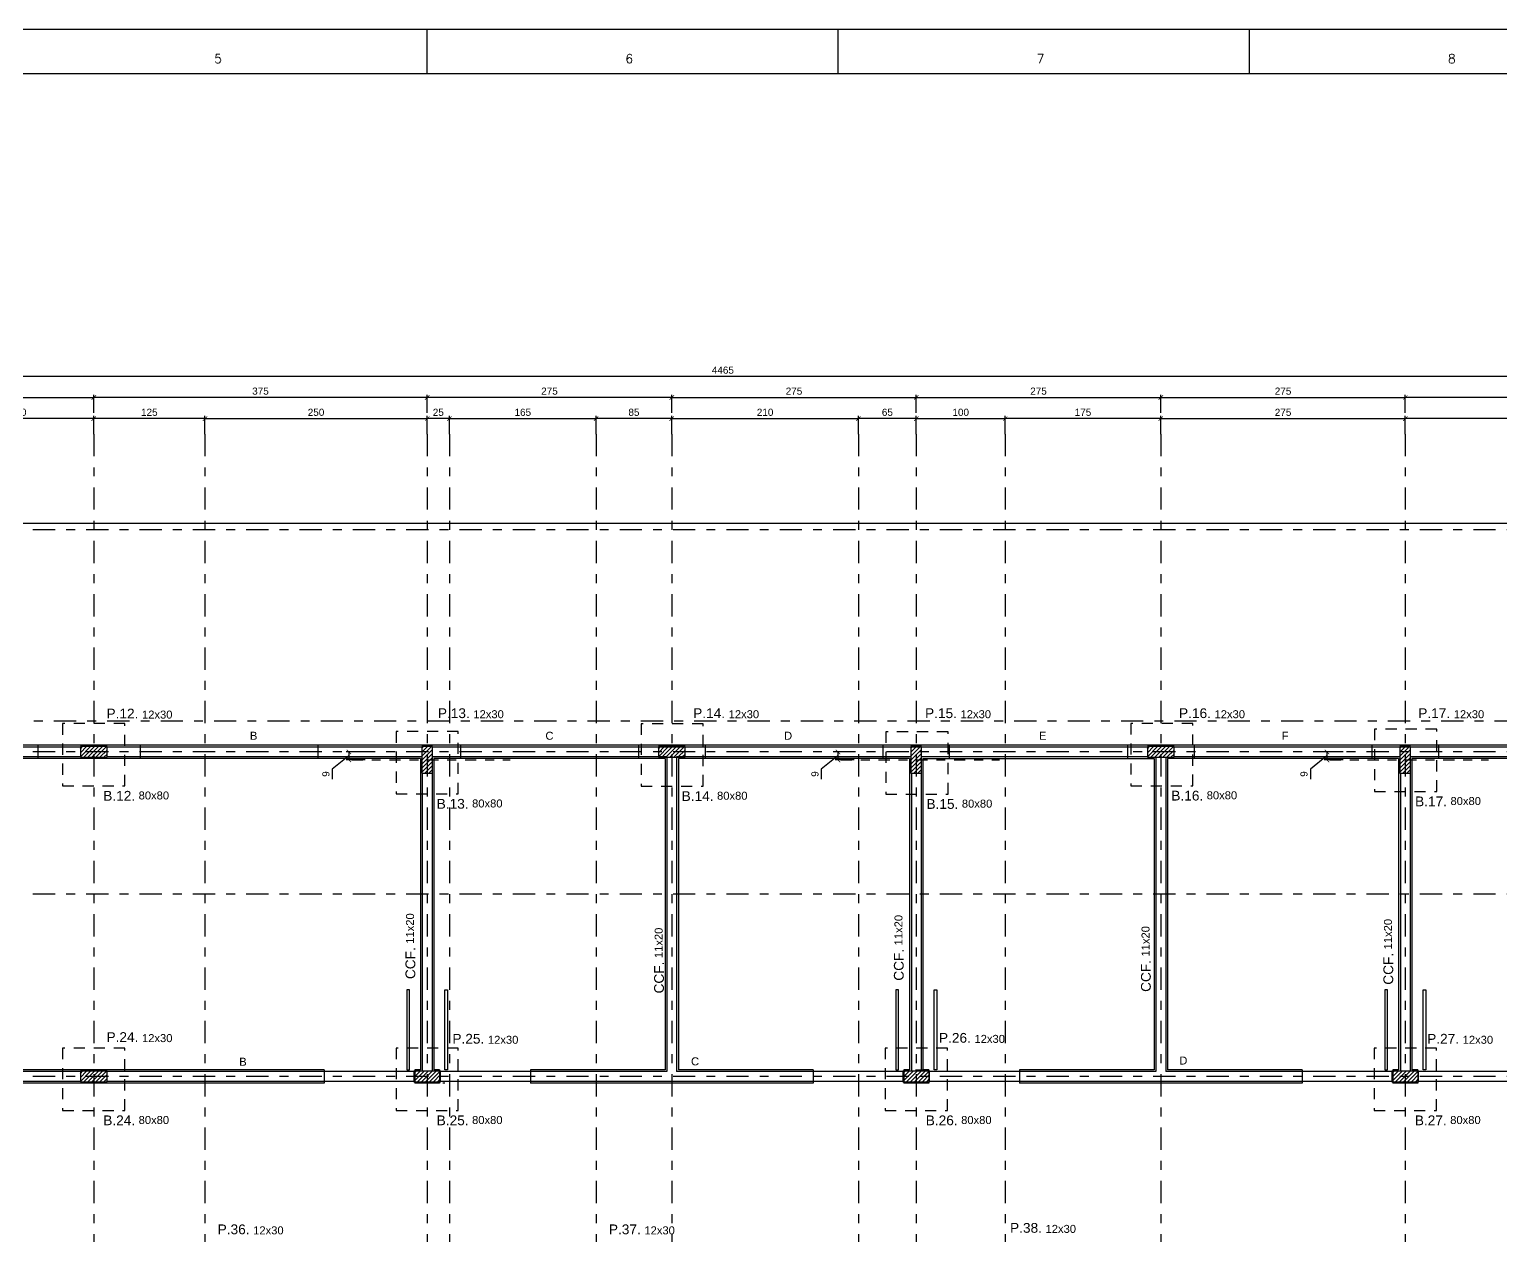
# Model space of a CAD drawing. Header units: millimetres. Extents: x 3659 to 3792, y 1361 to 1391.
# Drawn here: x 3677.96 to 3694.51, y 1377.08 to 1390.65 of the extents above; entities that cross this region are included whole.
import ezdxf
from ezdxf.enums import TextEntityAlignment as Align

# ---------------------------------------------------------------- set-up
doc = ezdxf.new("R2010")
doc.units = ezdxf.units.MM
for name, pattern in [('CENTER', [2, 1.25, -0.25, 0.25, -0.25]), ('DASHDOT', [1, 0.5, -0.25, 0, -0.25]), ('HIDDEN', [0.375, 0.25, -0.125])]:
    doc.linetypes.add(name, pattern=pattern)
for name, color, linetype in [('eixo', 1, 'CENTER'), ('Forma', 2, 'Continuous'), ('Fundação', 2, 'Continuous'), ('Hachura', 1, 'Continuous'), ('MATRIZ', 8, 'Continuous'), ('Moldura', 2, 'Continuous'), ('PILAR', 5, 'Continuous'), ('Textos', 7, 'Continuous')]:
    doc.layers.add(name, color=color, linetype=linetype)
doc.styles.add('maloca 1', font='romans.shx')
doc.styles.add('ROMANS', font='arial.ttf')
doc.dimstyles.new('ESC-50JR', dxfattribs={"dimtxt": 0.1, "dimasz": 0.05, "dimexe": 0.03, "dimexo": 0, "dimgap": 0.03, "dimtad": 1, "dimlfac": 100, "dimdsep": 46, "dimtxsty": 'ROMANS', "dimblk1": 'DOTSMALL', "dimblk2": 'DOTSMALL', "dimsah": 1, "dimcen": 0.09, "dimclrd": 1, "dimclre": 1, "dimclrt": 2, "dimadec": 0, "dimazin": 0, "dimtfac": 1, "dimtdec": 4, "dimtmove": 0, "dimatfit": 3, "dimldrblk": 'DOTSMALL', "dimfxl": 0, "dimtolj": 1, "dimtzin": 0, "dimarcsym": 0})

# ---------------------------------------------------------------- blocks, each defined once
blk = doc.blocks.new('_ArchTick')
at = {"color": 0, "linetype": 'ByBlock', "const_width": 0.15}
blk.add_lwpolyline([(-0.5, -0.5), (0.5, 0.5)], dxfattribs=at)
blk = doc.blocks.new('*D15')
at = {"color": 1, "lineweight": -2, "transparency": 16777216}
for p, q in [((3676.988, 1386.097), (3676.988, 1386.301)), ((3678.688, 1386.271), (3676.988, 1386.271)), ((3678.688, 1386.097), (3678.688, 1386.301))]:
    blk.add_line(p, q, dxfattribs=at)
at = {"layer": 'DEFPOINTS', "color": 0, "transparency": 16777216}
for p in [(3676.988, 1386.271), (3676.988, 1386.097), (3678.688, 1386.097)]:
    blk.add_point(p, dxfattribs=at)
at = {"color": 1, "lineweight": -2, "transparency": 16777216, "xscale": 0.05, "yscale": 0.05, "zscale": 0.05, "rotation": 180}
blk.add_blockref('_ArchTick', (3676.988, 1386.271), dxfattribs=at)
at = {"color": 1, "lineweight": -2, "transparency": 16777216, "xscale": 0.05, "yscale": 0.05, "zscale": 0.05}
blk.add_blockref('_ArchTick', (3678.688, 1386.271), dxfattribs=at)
at = {"color": 2, "transparency": 16777216, "insert": (3677.838, 1386.342), "char_height": 0.08, "attachment_point": 5, "style": 'ROMANS'}
blk.add_mtext('\\A1;170', dxfattribs=at)
blk = doc.blocks.new('_DOTSMALL')
at = {"color": 0, "linetype": 'ByBlock', "const_width": 0.5}
blk.add_lwpolyline([(-0.0625, 0, 1), (0.0625, 0, 1)], format="xyb", close=True, dxfattribs=at)
blk = doc.blocks.new('*D16')
at = {"color": 1, "lineweight": -2, "transparency": 16777216}
for p, q in [((3679.938, 1386.097), (3679.938, 1386.301)), ((3679.938, 1386.271), (3682.438, 1386.271)), ((3682.438, 1386.097), (3682.438, 1386.301))]:
    blk.add_line(p, q, dxfattribs=at)
at = {"layer": 'DEFPOINTS', "color": 0, "transparency": 16777216}
for p in [(3682.438, 1386.271), (3679.938, 1386.097), (3682.438, 1386.097)]:
    blk.add_point(p, dxfattribs=at)
at = {"color": 1, "lineweight": -2, "transparency": 16777216, "xscale": 0.05, "yscale": 0.05, "zscale": 0.05, "rotation": 180}
blk.add_blockref('_ArchTick', (3679.938, 1386.271), dxfattribs=at)
at = {"color": 1, "lineweight": -2, "transparency": 16777216, "xscale": 0.05, "yscale": 0.05, "zscale": 0.05}
blk.add_blockref('_ArchTick', (3682.438, 1386.271), dxfattribs=at)
at = {"color": 2, "transparency": 16777216, "insert": (3681.188, 1386.342), "char_height": 0.08, "attachment_point": 5, "style": 'ROMANS'}
blk.add_mtext('\\A1;250', dxfattribs=at)
blk = doc.blocks.new('*D17')
at = {"color": 1, "lineweight": -2, "transparency": 16777216}
for p, q in [((3682.438, 1386.097), (3682.438, 1386.301)), ((3682.688, 1386.271), (3682.438, 1386.271)), ((3682.688, 1386.097), (3682.688, 1386.301))]:
    blk.add_line(p, q, dxfattribs=at)
at = {"layer": 'DEFPOINTS', "color": 0, "transparency": 16777216}
for p in [(3682.438, 1386.271), (3682.438, 1386.097), (3682.688, 1386.097)]:
    blk.add_point(p, dxfattribs=at)
at = {"color": 1, "lineweight": -2, "transparency": 16777216, "xscale": 0.05, "yscale": 0.05, "zscale": 0.05, "rotation": 180}
blk.add_blockref('_ArchTick', (3682.438, 1386.271), dxfattribs=at)
at = {"color": 1, "lineweight": -2, "transparency": 16777216, "xscale": 0.05, "yscale": 0.05, "zscale": 0.05}
blk.add_blockref('_ArchTick', (3682.688, 1386.271), dxfattribs=at)
at = {"color": 2, "transparency": 16777216, "insert": (3682.563, 1386.342), "char_height": 0.08, "attachment_point": 5, "style": 'ROMANS'}
blk.add_mtext('\\A1;25', dxfattribs=at)
blk = doc.blocks.new('*D18')
at = {"color": 1, "lineweight": -2, "transparency": 16777216}
for p, q in [((3682.688, 1386.097), (3682.688, 1386.301)), ((3682.688, 1386.271), (3684.338, 1386.271)), ((3684.338, 1386.097), (3684.338, 1386.301))]:
    blk.add_line(p, q, dxfattribs=at)
at = {"layer": 'DEFPOINTS', "color": 0, "transparency": 16777216}
for p in [(3684.338, 1386.271), (3682.688, 1386.097), (3684.338, 1386.097)]:
    blk.add_point(p, dxfattribs=at)
at = {"color": 1, "lineweight": -2, "transparency": 16777216, "xscale": 0.05, "yscale": 0.05, "zscale": 0.05, "rotation": 180}
blk.add_blockref('_ArchTick', (3682.688, 1386.271), dxfattribs=at)
at = {"color": 1, "lineweight": -2, "transparency": 16777216, "xscale": 0.05, "yscale": 0.05, "zscale": 0.05}
blk.add_blockref('_ArchTick', (3684.338, 1386.271), dxfattribs=at)
at = {"color": 2, "transparency": 16777216, "insert": (3683.513, 1386.342), "char_height": 0.08, "attachment_point": 5, "style": 'ROMANS'}
blk.add_mtext('\\A1;165', dxfattribs=at)
blk = doc.blocks.new('*D19')
at = {"color": 1, "lineweight": -2, "transparency": 16777216}
for p, q in [((3684.338, 1386.097), (3684.338, 1386.301)), ((3685.188, 1386.271), (3684.338, 1386.271)), ((3685.188, 1386.097), (3685.188, 1386.301))]:
    blk.add_line(p, q, dxfattribs=at)
at = {"layer": 'DEFPOINTS', "color": 0, "transparency": 16777216}
for p in [(3684.338, 1386.271), (3684.338, 1386.097), (3685.188, 1386.097)]:
    blk.add_point(p, dxfattribs=at)
at = {"color": 1, "lineweight": -2, "transparency": 16777216, "xscale": 0.05, "yscale": 0.05, "zscale": 0.05, "rotation": 180}
blk.add_blockref('_ArchTick', (3684.338, 1386.271), dxfattribs=at)
at = {"color": 1, "lineweight": -2, "transparency": 16777216, "xscale": 0.05, "yscale": 0.05, "zscale": 0.05}
blk.add_blockref('_ArchTick', (3685.188, 1386.271), dxfattribs=at)
at = {"color": 2, "transparency": 16777216, "insert": (3684.763, 1386.342), "char_height": 0.08, "attachment_point": 5, "style": 'ROMANS'}
blk.add_mtext('\\A1;85', dxfattribs=at)
blk = doc.blocks.new('*D20')
at = {"color": 1, "lineweight": -2, "transparency": 16777216}
for p, q in [((3685.188, 1386.097), (3685.188, 1386.301)), ((3685.188, 1386.271), (3687.288, 1386.271)), ((3687.288, 1386.097), (3687.288, 1386.301))]:
    blk.add_line(p, q, dxfattribs=at)
at = {"layer": 'DEFPOINTS', "color": 0, "transparency": 16777216}
for p in [(3687.288, 1386.271), (3685.188, 1386.097), (3687.288, 1386.097)]:
    blk.add_point(p, dxfattribs=at)
at = {"color": 1, "lineweight": -2, "transparency": 16777216, "xscale": 0.05, "yscale": 0.05, "zscale": 0.05, "rotation": 180}
blk.add_blockref('_ArchTick', (3685.188, 1386.271), dxfattribs=at)
at = {"color": 1, "lineweight": -2, "transparency": 16777216, "xscale": 0.05, "yscale": 0.05, "zscale": 0.05}
blk.add_blockref('_ArchTick', (3687.288, 1386.271), dxfattribs=at)
at = {"color": 2, "transparency": 16777216, "insert": (3686.238, 1386.342), "char_height": 0.08, "attachment_point": 5, "style": 'ROMANS'}
blk.add_mtext('\\A1;210', dxfattribs=at)
blk = doc.blocks.new('*D21')
at = {"color": 1, "lineweight": -2, "transparency": 16777216}
for p, q in [((3687.288, 1386.097), (3687.288, 1386.301)), ((3687.938, 1386.271), (3687.288, 1386.271)), ((3687.938, 1386.097), (3687.938, 1386.301))]:
    blk.add_line(p, q, dxfattribs=at)
at = {"layer": 'DEFPOINTS', "color": 0, "transparency": 16777216}
for p in [(3687.288, 1386.271), (3687.288, 1386.097), (3687.938, 1386.097)]:
    blk.add_point(p, dxfattribs=at)
at = {"color": 1, "lineweight": -2, "transparency": 16777216, "xscale": 0.05, "yscale": 0.05, "zscale": 0.05, "rotation": 180}
blk.add_blockref('_ArchTick', (3687.288, 1386.271), dxfattribs=at)
at = {"color": 1, "lineweight": -2, "transparency": 16777216, "xscale": 0.05, "yscale": 0.05, "zscale": 0.05}
blk.add_blockref('_ArchTick', (3687.938, 1386.271), dxfattribs=at)
at = {"color": 2, "transparency": 16777216, "insert": (3687.613, 1386.342), "char_height": 0.08, "attachment_point": 5, "style": 'ROMANS'}
blk.add_mtext('\\A1;65', dxfattribs=at)
blk = doc.blocks.new('*D22')
at = {"color": 1, "lineweight": -2, "transparency": 16777216}
for p, q in [((3687.938, 1386.097), (3687.938, 1386.301)), ((3687.938, 1386.271), (3688.938, 1386.271)), ((3688.938, 1386.097), (3688.938, 1386.301))]:
    blk.add_line(p, q, dxfattribs=at)
at = {"layer": 'DEFPOINTS', "color": 0, "transparency": 16777216}
for p in [(3688.938, 1386.271), (3687.938, 1386.097), (3688.938, 1386.097)]:
    blk.add_point(p, dxfattribs=at)
at = {"color": 1, "lineweight": -2, "transparency": 16777216, "xscale": 0.05, "yscale": 0.05, "zscale": 0.05, "rotation": 180}
blk.add_blockref('_ArchTick', (3687.938, 1386.271), dxfattribs=at)
at = {"color": 1, "lineweight": -2, "transparency": 16777216, "xscale": 0.05, "yscale": 0.05, "zscale": 0.05}
blk.add_blockref('_ArchTick', (3688.938, 1386.271), dxfattribs=at)
at = {"color": 2, "transparency": 16777216, "insert": (3688.438, 1386.342), "char_height": 0.08, "attachment_point": 5, "style": 'ROMANS'}
blk.add_mtext('\\A1;100', dxfattribs=at)
blk = doc.blocks.new('*D23')
at = {"color": 1, "lineweight": -2, "transparency": 16777216}
for p, q in [((3688.938, 1386.097), (3688.938, 1386.301)), ((3690.688, 1386.271), (3688.938, 1386.271)), ((3690.688, 1386.097), (3690.688, 1386.301))]:
    blk.add_line(p, q, dxfattribs=at)
at = {"layer": 'DEFPOINTS', "color": 0, "transparency": 16777216}
for p in [(3688.938, 1386.271), (3688.938, 1386.097), (3690.688, 1386.097)]:
    blk.add_point(p, dxfattribs=at)
at = {"color": 1, "lineweight": -2, "transparency": 16777216, "xscale": 0.05, "yscale": 0.05, "zscale": 0.05, "rotation": 180}
blk.add_blockref('_ArchTick', (3688.938, 1386.271), dxfattribs=at)
at = {"color": 1, "lineweight": -2, "transparency": 16777216, "xscale": 0.05, "yscale": 0.05, "zscale": 0.05}
blk.add_blockref('_ArchTick', (3690.688, 1386.271), dxfattribs=at)
at = {"color": 2, "transparency": 16777216, "insert": (3689.813, 1386.342), "char_height": 0.08, "attachment_point": 5, "style": 'ROMANS'}
blk.add_mtext('\\A1;175', dxfattribs=at)
blk = doc.blocks.new('*D24')
at = {"color": 1, "lineweight": -2, "transparency": 16777216}
for p, q in [((3690.688, 1386.097), (3690.688, 1386.301)), ((3690.688, 1386.271), (3693.438, 1386.271)), ((3693.438, 1386.097), (3693.438, 1386.301))]:
    blk.add_line(p, q, dxfattribs=at)
at = {"layer": 'DEFPOINTS', "color": 0, "transparency": 16777216}
for p in [(3693.438, 1386.271), (3690.688, 1386.097), (3693.438, 1386.097)]:
    blk.add_point(p, dxfattribs=at)
at = {"color": 1, "lineweight": -2, "transparency": 16777216, "xscale": 0.05, "yscale": 0.05, "zscale": 0.05, "rotation": 180}
blk.add_blockref('_ArchTick', (3690.688, 1386.271), dxfattribs=at)
at = {"color": 1, "lineweight": -2, "transparency": 16777216, "xscale": 0.05, "yscale": 0.05, "zscale": 0.05}
blk.add_blockref('_ArchTick', (3693.438, 1386.271), dxfattribs=at)
at = {"color": 2, "transparency": 16777216, "insert": (3692.063, 1386.342), "char_height": 0.08, "attachment_point": 5, "style": 'ROMANS'}
blk.add_mtext('\\A1;275', dxfattribs=at)
blk = doc.blocks.new('*D25')
at = {"color": 1, "lineweight": -2, "transparency": 16777216}
for p, q in [((3693.438, 1386.097), (3693.438, 1386.301)), ((3696.188, 1386.271), (3693.438, 1386.271)), ((3696.188, 1386.097), (3696.188, 1386.301))]:
    blk.add_line(p, q, dxfattribs=at)
at = {"layer": 'DEFPOINTS', "color": 0, "transparency": 16777216}
for p in [(3693.438, 1386.271), (3693.438, 1386.097), (3696.188, 1386.097)]:
    blk.add_point(p, dxfattribs=at)
at = {"color": 1, "lineweight": -2, "transparency": 16777216, "xscale": 0.05, "yscale": 0.05, "zscale": 0.05, "rotation": 180}
blk.add_blockref('_ArchTick', (3693.438, 1386.271), dxfattribs=at)
at = {"color": 1, "lineweight": -2, "transparency": 16777216, "xscale": 0.05, "yscale": 0.05, "zscale": 0.05}
blk.add_blockref('_ArchTick', (3696.188, 1386.271), dxfattribs=at)
at = {"color": 2, "transparency": 16777216, "insert": (3694.813, 1386.342), "char_height": 0.08, "attachment_point": 5, "style": 'ROMANS'}
blk.add_mtext('\\A1;275', dxfattribs=at)
blk = doc.blocks.new('*D53')
at = {"color": 1, "lineweight": -2, "transparency": 16777216}
for p, q in [((3678.688, 1386.097), (3678.688, 1386.301)), ((3679.938, 1386.271), (3678.688, 1386.271)), ((3679.938, 1386.097), (3679.938, 1386.301))]:
    blk.add_line(p, q, dxfattribs=at)
at = {"layer": 'DEFPOINTS', "color": 0, "transparency": 16777216}
for p in [(3678.688, 1386.271), (3678.688, 1386.097), (3679.938, 1386.097)]:
    blk.add_point(p, dxfattribs=at)
at = {"color": 1, "lineweight": -2, "transparency": 16777216, "xscale": 0.05, "yscale": 0.05, "zscale": 0.05, "rotation": 180}
blk.add_blockref('_ArchTick', (3678.688, 1386.271), dxfattribs=at)
at = {"color": 1, "lineweight": -2, "transparency": 16777216, "xscale": 0.05, "yscale": 0.05, "zscale": 0.05}
blk.add_blockref('_ArchTick', (3679.938, 1386.271), dxfattribs=at)
at = {"color": 2, "transparency": 16777216, "insert": (3679.313, 1386.342), "char_height": 0.08, "attachment_point": 5, "style": 'ROMANS'}
blk.add_mtext('\\A1;125', dxfattribs=at)
blk = doc.blocks.new('*D61')
at = {"color": 1, "lineweight": -2, "transparency": 16777216}
for p, q in [((3674.838, 1386.336), (3674.838, 1386.539)), ((3674.838, 1386.509), (3678.688, 1386.509)), ((3678.688, 1386.336), (3678.688, 1386.539))]:
    blk.add_line(p, q, dxfattribs=at)
at = {"layer": 'DEFPOINTS', "color": 0, "transparency": 16777216}
for p in [(3678.688, 1386.509), (3674.838, 1386.336), (3678.688, 1386.336)]:
    blk.add_point(p, dxfattribs=at)
at = {"color": 1, "lineweight": -2, "transparency": 16777216, "xscale": 0.05, "yscale": 0.05, "zscale": 0.05, "rotation": 180}
blk.add_blockref('_ArchTick', (3674.838, 1386.509), dxfattribs=at)
at = {"color": 1, "lineweight": -2, "transparency": 16777216, "xscale": 0.05, "yscale": 0.05, "zscale": 0.05}
blk.add_blockref('_ArchTick', (3678.688, 1386.509), dxfattribs=at)
at = {"color": 2, "transparency": 16777216, "insert": (3676.763, 1386.58), "char_height": 0.08, "attachment_point": 5, "style": 'ROMANS'}
blk.add_mtext('\\A1;385', dxfattribs=at)
blk = doc.blocks.new('*D54')
at = {"color": 1, "lineweight": -2, "transparency": 16777216}
for p, q in [((3682.438, 1386.336), (3682.438, 1386.539)), ((3685.188, 1386.509), (3682.438, 1386.509)), ((3685.188, 1386.336), (3685.188, 1386.539))]:
    blk.add_line(p, q, dxfattribs=at)
at = {"layer": 'DEFPOINTS', "color": 0, "transparency": 16777216}
for p in [(3682.438, 1386.509), (3682.438, 1386.336), (3685.188, 1386.336)]:
    blk.add_point(p, dxfattribs=at)
at = {"color": 1, "lineweight": -2, "transparency": 16777216, "xscale": 0.05, "yscale": 0.05, "zscale": 0.05, "rotation": 180}
blk.add_blockref('_ArchTick', (3682.438, 1386.509), dxfattribs=at)
at = {"color": 1, "lineweight": -2, "transparency": 16777216, "xscale": 0.05, "yscale": 0.05, "zscale": 0.05}
blk.add_blockref('_ArchTick', (3685.188, 1386.509), dxfattribs=at)
at = {"color": 2, "transparency": 16777216, "insert": (3683.813, 1386.58), "char_height": 0.08, "attachment_point": 5, "style": 'ROMANS'}
blk.add_mtext('\\A1;275', dxfattribs=at)
blk = doc.blocks.new('*D55')
at = {"color": 1, "lineweight": -2, "transparency": 16777216}
for p, q in [((3685.188, 1386.336), (3685.188, 1386.539)), ((3685.188, 1386.509), (3687.938, 1386.509)), ((3687.938, 1386.336), (3687.938, 1386.539))]:
    blk.add_line(p, q, dxfattribs=at)
at = {"layer": 'DEFPOINTS', "color": 0, "transparency": 16777216}
for p in [(3687.938, 1386.509), (3685.188, 1386.336), (3687.938, 1386.336)]:
    blk.add_point(p, dxfattribs=at)
at = {"color": 1, "lineweight": -2, "transparency": 16777216, "xscale": 0.05, "yscale": 0.05, "zscale": 0.05, "rotation": 180}
blk.add_blockref('_ArchTick', (3685.188, 1386.509), dxfattribs=at)
at = {"color": 1, "lineweight": -2, "transparency": 16777216, "xscale": 0.05, "yscale": 0.05, "zscale": 0.05}
blk.add_blockref('_ArchTick', (3687.938, 1386.509), dxfattribs=at)
at = {"color": 2, "transparency": 16777216, "insert": (3686.563, 1386.58), "char_height": 0.08, "attachment_point": 5, "style": 'ROMANS'}
blk.add_mtext('\\A1;275', dxfattribs=at)
blk = doc.blocks.new('*D56')
at = {"color": 1, "lineweight": -2, "transparency": 16777216}
for p, q in [((3687.938, 1386.336), (3687.938, 1386.539)), ((3687.938, 1386.509), (3690.688, 1386.509)), ((3690.688, 1386.336), (3690.688, 1386.539))]:
    blk.add_line(p, q, dxfattribs=at)
at = {"layer": 'DEFPOINTS', "color": 0, "transparency": 16777216}
for p in [(3690.688, 1386.509), (3687.938, 1386.336), (3690.688, 1386.336)]:
    blk.add_point(p, dxfattribs=at)
at = {"color": 1, "lineweight": -2, "transparency": 16777216, "xscale": 0.05, "yscale": 0.05, "zscale": 0.05, "rotation": 180}
blk.add_blockref('_ArchTick', (3687.938, 1386.509), dxfattribs=at)
at = {"color": 1, "lineweight": -2, "transparency": 16777216, "xscale": 0.05, "yscale": 0.05, "zscale": 0.05}
blk.add_blockref('_ArchTick', (3690.688, 1386.509), dxfattribs=at)
at = {"color": 2, "transparency": 16777216, "insert": (3689.313, 1386.58), "char_height": 0.08, "attachment_point": 5, "style": 'ROMANS'}
blk.add_mtext('\\A1;275', dxfattribs=at)
blk = doc.blocks.new('*D57')
at = {"color": 1, "lineweight": -2, "transparency": 16777216}
for p, q in [((3690.688, 1386.336), (3690.688, 1386.539)), ((3690.688, 1386.509), (3693.438, 1386.509)), ((3693.438, 1386.336), (3693.438, 1386.539))]:
    blk.add_line(p, q, dxfattribs=at)
at = {"layer": 'DEFPOINTS', "color": 0, "transparency": 16777216}
for p in [(3693.438, 1386.509), (3690.688, 1386.336), (3693.438, 1386.336)]:
    blk.add_point(p, dxfattribs=at)
at = {"color": 1, "lineweight": -2, "transparency": 16777216, "xscale": 0.05, "yscale": 0.05, "zscale": 0.05, "rotation": 180}
blk.add_blockref('_ArchTick', (3690.688, 1386.509), dxfattribs=at)
at = {"color": 1, "lineweight": -2, "transparency": 16777216, "xscale": 0.05, "yscale": 0.05, "zscale": 0.05}
blk.add_blockref('_ArchTick', (3693.438, 1386.509), dxfattribs=at)
at = {"color": 2, "transparency": 16777216, "insert": (3692.063, 1386.58), "char_height": 0.08, "attachment_point": 5, "style": 'ROMANS'}
blk.add_mtext('\\A1;275', dxfattribs=at)
blk = doc.blocks.new('*D58')
at = {"color": 1, "lineweight": -2, "transparency": 16777216}
for p, q in [((3693.438, 1386.336), (3693.438, 1386.539)), ((3696.188, 1386.509), (3693.438, 1386.509)), ((3696.188, 1386.336), (3696.188, 1386.539))]:
    blk.add_line(p, q, dxfattribs=at)
at = {"layer": 'DEFPOINTS', "color": 0, "transparency": 16777216}
for p in [(3693.438, 1386.509), (3693.438, 1386.336), (3696.188, 1386.336)]:
    blk.add_point(p, dxfattribs=at)
at = {"color": 1, "lineweight": -2, "transparency": 16777216, "xscale": 0.05, "yscale": 0.05, "zscale": 0.05, "rotation": 180}
blk.add_blockref('_ArchTick', (3693.438, 1386.509), dxfattribs=at)
at = {"color": 1, "lineweight": -2, "transparency": 16777216, "xscale": 0.05, "yscale": 0.05, "zscale": 0.05}
blk.add_blockref('_ArchTick', (3696.188, 1386.509), dxfattribs=at)
at = {"color": 2, "transparency": 16777216, "insert": (3694.813, 1386.58), "char_height": 0.08, "attachment_point": 5, "style": 'ROMANS'}
blk.add_mtext('\\A1;275', dxfattribs=at)
blk = doc.blocks.new('*D67')
at = {"color": 1, "lineweight": -2, "transparency": 16777216}
for p, q in [((3678.688, 1386.336), (3678.688, 1386.539)), ((3682.438, 1386.509), (3678.688, 1386.509)), ((3682.438, 1386.336), (3682.438, 1386.539))]:
    blk.add_line(p, q, dxfattribs=at)
at = {"layer": 'DEFPOINTS', "color": 0, "transparency": 16777216}
for p in [(3678.688, 1386.509), (3678.688, 1386.336), (3682.438, 1386.336)]:
    blk.add_point(p, dxfattribs=at)
at = {"color": 1, "lineweight": -2, "transparency": 16777216, "xscale": 0.05, "yscale": 0.05, "zscale": 0.05, "rotation": 180}
blk.add_blockref('_ArchTick', (3678.688, 1386.509), dxfattribs=at)
at = {"color": 1, "lineweight": -2, "transparency": 16777216, "xscale": 0.05, "yscale": 0.05, "zscale": 0.05}
blk.add_blockref('_ArchTick', (3682.438, 1386.509), dxfattribs=at)
at = {"color": 2, "transparency": 16777216, "insert": (3680.563, 1386.58), "char_height": 0.08, "attachment_point": 5, "style": 'ROMANS'}
blk.add_mtext('\\A1;375', dxfattribs=at)
blk = doc.blocks.new('*D70')
at = {"color": 1, "lineweight": -2, "transparency": 16777216}
for p, q in [((3663.438, 1386.572), (3663.438, 1386.775)), ((3708.088, 1386.572), (3708.088, 1386.775)), ((3708.088, 1386.745), (3663.438, 1386.745))]:
    blk.add_line(p, q, dxfattribs=at)
at = {"layer": 'DEFPOINTS', "color": 0, "transparency": 16777216}
for p in [(3663.438, 1386.745), (3663.438, 1386.572), (3708.088, 1386.572)]:
    blk.add_point(p, dxfattribs=at)
at = {"color": 1, "lineweight": -2, "transparency": 16777216, "xscale": 0.05, "yscale": 0.05, "zscale": 0.05, "rotation": 180}
blk.add_blockref('_ArchTick', (3663.438, 1386.745), dxfattribs=at)
at = {"color": 1, "lineweight": -2, "transparency": 16777216, "xscale": 0.05, "yscale": 0.05, "zscale": 0.05}
blk.add_blockref('_ArchTick', (3708.088, 1386.745), dxfattribs=at)
at = {"color": 2, "transparency": 16777216, "insert": (3685.763, 1386.816), "char_height": 0.08, "attachment_point": 5, "style": 'ROMANS'}
blk.add_mtext('\\A1;4465', dxfattribs=at)
blk = doc.blocks.new('*D87')
at = {"color": 1, "lineweight": -2, "transparency": 16777216}
for p, q in [((3681.557, 1382.477), (3681.37, 1382.33)), ((3681.739, 1382.522), (3681.527, 1382.522)), ((3681.557, 1382.522), (3681.557, 1382.432)), ((3681.37, 1382.33), (3681.37, 1382.217)), ((3681.739, 1382.432), (3681.527, 1382.432))]:
    blk.add_line(p, q, dxfattribs=at)
at = {"layer": 'DEFPOINTS', "color": 0, "transparency": 16777216}
for p in [(3681.739, 1382.522), (3681.557, 1382.432), (3681.739, 1382.432)]:
    blk.add_point(p, dxfattribs=at)
at = {"color": 1, "lineweight": -2, "transparency": 16777216, "xscale": 0.05, "yscale": 0.05, "zscale": 0.05}
for p, rotation in [((3681.557, 1382.522), 90), ((3681.557, 1382.432), 270)]:
    blk.add_blockref('_ArchTick', p, dxfattribs=dict(at, rotation=rotation))
at = {"color": 2, "transparency": 16777216, "insert": (3681.299, 1382.274), "char_height": 0.08, "attachment_point": 5, "rotation": 90, "style": 'ROMANS'}
blk.add_mtext('\\A1;9', dxfattribs=at)
blk = doc.blocks.new('*D89')
at = {"color": 1, "lineweight": -2, "transparency": 16777216}
for p, q in [((3687.057, 1382.477), (3686.87, 1382.33)), ((3687.239, 1382.522), (3687.027, 1382.522)), ((3687.057, 1382.522), (3687.057, 1382.432)), ((3686.87, 1382.33), (3686.87, 1382.217)), ((3687.239, 1382.432), (3687.027, 1382.432))]:
    blk.add_line(p, q, dxfattribs=at)
at = {"layer": 'DEFPOINTS', "color": 0, "transparency": 16777216}
for p in [(3687.239, 1382.522), (3687.057, 1382.432), (3687.239, 1382.432)]:
    blk.add_point(p, dxfattribs=at)
at = {"color": 1, "lineweight": -2, "transparency": 16777216, "xscale": 0.05, "yscale": 0.05, "zscale": 0.05}
for p, rotation in [((3687.057, 1382.522), 90), ((3687.057, 1382.432), 270)]:
    blk.add_blockref('_ArchTick', p, dxfattribs=dict(at, rotation=rotation))
at = {"color": 2, "transparency": 16777216, "insert": (3686.799, 1382.274), "char_height": 0.08, "attachment_point": 5, "rotation": 90, "style": 'ROMANS'}
blk.add_mtext('\\A1;9', dxfattribs=at)
blk = doc.blocks.new('*D90')
at = {"color": 1, "lineweight": -2, "transparency": 16777216}
for p, q in [((3692.557, 1382.477), (3692.37, 1382.33)), ((3692.739, 1382.522), (3692.527, 1382.522)), ((3692.557, 1382.522), (3692.557, 1382.432)), ((3692.37, 1382.33), (3692.37, 1382.217)), ((3692.739, 1382.432), (3692.527, 1382.432))]:
    blk.add_line(p, q, dxfattribs=at)
at = {"layer": 'DEFPOINTS', "color": 0, "transparency": 16777216}
for p in [(3692.739, 1382.522), (3692.557, 1382.432), (3692.739, 1382.432)]:
    blk.add_point(p, dxfattribs=at)
at = {"color": 1, "lineweight": -2, "transparency": 16777216, "xscale": 0.05, "yscale": 0.05, "zscale": 0.05}
for p, rotation in [((3692.557, 1382.522), 90), ((3692.557, 1382.432), 270)]:
    blk.add_blockref('_ArchTick', p, dxfattribs=dict(at, rotation=rotation))
at = {"color": 2, "transparency": 16777216, "insert": (3692.299, 1382.274), "char_height": 0.08, "attachment_point": 5, "rotation": 90, "style": 'ROMANS'}
blk.add_mtext('\\A1;9', dxfattribs=at)

msp = doc.modelspace()

# ---------------------------------------------------------------- hatches: boundary and pattern name
at = {"layer": 'Hachura'}
h = msp.add_hatch(dxfattribs=at)
h.set_pattern_fill('LINE', color=1, scale=0.01, angle=405, style=0)
h.set_pattern_definition([(45, (37.248324, -13.712947), (-0.0224506403, 0.0224506403), [])])
h.paths.add_polyline_path([(3678.837822, 1382.582356), (3678.537822, 1382.582356), (3678.537822, 1382.462356), (3678.837822, 1382.462356)])
h = msp.add_hatch(dxfattribs=at)
h.set_pattern_fill('LINE', color=1, scale=0.01, angle=405, style=0)
h.set_pattern_definition([(45, (89.705856, -13.178542), (-0.0224506403, 0.0224506403), [])])
h.paths.add_polyline_path([(3682.377822, 1382.582356), (3682.377822, 1382.282356), (3682.497822, 1382.282356), (3682.497822, 1382.582356)])
h = msp.add_hatch(dxfattribs=at)
h.set_pattern_fill('LINE', color=1, scale=0.01, angle=405, style=0)
h.set_pattern_definition([(45, (43.748324, -13.712947), (-0.0224506403, 0.0224506403), [])])
h.paths.add_polyline_path([(3685.337822, 1382.582356), (3685.037822, 1382.582356), (3685.037822, 1382.462356), (3685.337822, 1382.462356)])
h = msp.add_hatch(dxfattribs=at)
h.set_pattern_fill('LINE', color=1, scale=0.01, angle=405, style=0)
h.set_pattern_definition([(45, (95.205856, -13.178542), (-0.0224506403, 0.0224506403), [])])
h.paths.add_polyline_path([(3687.877822, 1382.582356), (3687.877822, 1382.282356), (3687.997822, 1382.282356), (3687.997822, 1382.582356)])
h = msp.add_hatch(dxfattribs=at)
h.set_pattern_fill('LINE', color=1, scale=0.01, angle=405, style=0)
h.set_pattern_definition([(45, (49.248324, -13.712947), (-0.0224506403, 0.0224506403), [])])
h.paths.add_polyline_path([(3690.837822, 1382.582356), (3690.537822, 1382.582356), (3690.537822, 1382.462356), (3690.837822, 1382.462356)])
h = msp.add_hatch(dxfattribs=at)
h.set_pattern_fill('LINE', color=1, scale=0.01, angle=405, style=0)
h.set_pattern_definition([(45, (100.705856, -13.178542), (-0.0224506403, 0.0224506403), [])])
h.paths.add_polyline_path([(3693.377822, 1382.582356), (3693.377822, 1382.282356), (3693.497822, 1382.282356), (3693.497822, 1382.582356)])
h = msp.add_hatch(dxfattribs=at)
h.set_pattern_fill('LINE', color=1, scale=0.01, angle=405, style=0)
h.set_pattern_definition([(45, (37.248324, -17.362947), (-0.0224506403, 0.0224506403), [])])
h.paths.add_polyline_path([(3678.837822, 1378.932356), (3678.537822, 1378.932356), (3678.537822, 1378.812356), (3678.837822, 1378.812356)])
h = msp.add_hatch(dxfattribs=at)
h.set_pattern_fill('LINE', color=1, scale=0.01, angle=405, style=0)
h.set_pattern_definition([(45, (40.998324, -17.362947), (-0.0224506403, 0.0224506403), [])])
h.paths.add_polyline_path([(3682.587822, 1378.932356), (3682.287822, 1378.932356), (3682.287822, 1378.812356), (3682.587822, 1378.812356)])
h = msp.add_hatch(dxfattribs=at)
h.set_pattern_fill('LINE', color=1, scale=0.01, angle=405, style=0)
h.set_pattern_definition([(45, (46.498324, -17.362947), (-0.0224506403, 0.0224506403), [])])
h.paths.add_polyline_path([(3688.087822, 1378.932356), (3687.787822, 1378.932356), (3687.787822, 1378.812356), (3688.087822, 1378.812356)])
h = msp.add_hatch(dxfattribs=at)
h.set_pattern_fill('LINE', color=1, scale=0.01, angle=405, style=0)
h.set_pattern_definition([(45, (51.998324, -17.362947), (-0.0224506403, 0.0224506403), [])])
h.paths.add_polyline_path([(3693.587822, 1378.932356), (3693.287822, 1378.932356), (3693.287822, 1378.812356), (3693.587822, 1378.812356)])

# ---------------------------------------------------------------- linework, layer by layer
at = {"layer": 'eixo', "linetype": 'DASHDOT', "ltscale": 0.5}
for p, q in [((3678.687822, 1386.097356), (3678.687822, 1366.097356)), ((3679.937822, 1386.097356), (3679.937822, 1366.097356)), ((3682.437822, 1386.097356), (3682.437822, 1366.097356)), ((3682.687822, 1386.097356), (3682.687822, 1366.097356)), ((3684.337822, 1386.097356), (3684.337822, 1366.097356)), ((3685.187822, 1386.097356), (3685.187822, 1366.097356)), ((3687.287822, 1386.097356), (3687.287822, 1366.097356)), ((3687.937822, 1386.097356), (3687.937822, 1366.097356)), ((3688.937822, 1386.097356), (3688.937822, 1366.097356)), ((3690.687822, 1386.097356), (3690.687822, 1366.097356)), ((3693.437822, 1386.097356), (3693.437822, 1366.097356)), ((3723.252822, 1385.022356), (3662.040652, 1385.022356)), ((3662.040652, 1382.872356), (3723.252822, 1382.872356)), ((3723.252822, 1382.522356), (3662.040652, 1382.522356)), ((3723.252822, 1380.922356), (3662.040652, 1380.922356)), ((3723.252822, 1378.872356), (3662.040652, 1378.872356))]:
    msp.add_line(p, q, dxfattribs=at)
at = {"layer": 'eixo', "linetype": 'DASHDOT', "ltscale": 0.25}
for p, q in [((3681.589192, 1382.432356), (3683.372748, 1382.432356)), ((3687.089192, 1382.432356), (3688.872748, 1382.432356)), ((3692.589192, 1382.432356), (3694.372748, 1382.432356))]:
    msp.add_line(p, q, dxfattribs=at)
at = {"layer": 'Forma', "linetype": 'Continuous', "ltscale": 0.5}
for p, q in [((3678.537822, 1382.577356), (3674.892822, 1382.577356)), ((3678.537822, 1382.467356), (3674.892822, 1382.467356)), ((3682.377822, 1382.577356), (3678.837822, 1382.577356)), ((3682.377822, 1382.467356), (3678.837822, 1382.467356)), ((3690.537822, 1382.577356), (3682.497822, 1382.577356)), ((3685.132822, 1382.467356), (3682.497822, 1382.467356)), ((3685.132822, 1382.467356), (3685.132822, 1378.927356)), ((3685.242822, 1382.467356), (3685.242822, 1378.927356)), ((3687.877822, 1382.467356), (3685.242822, 1382.467356)), ((3690.537822, 1382.467356), (3687.997822, 1382.467356)), ((3698.878023, 1382.577356), (3690.837822, 1382.577356)), ((3693.377822, 1382.467356), (3690.837822, 1382.467356)), ((3696.132822, 1382.467356), (3693.497822, 1382.467356)), ((3690.632822, 1382.462356), (3690.632822, 1378.927356)), ((3690.742822, 1382.462356), (3690.742822, 1378.927356)), ((3682.382822, 1382.282356), (3682.382822, 1378.932356)), ((3682.492822, 1382.282356), (3682.492822, 1378.932356)), ((3687.882822, 1382.282356), (3687.882822, 1378.932356)), ((3687.992822, 1382.282356), (3687.992822, 1378.932356)), ((3693.382822, 1382.282356), (3693.382822, 1378.932356)), ((3693.492822, 1382.282356), (3693.492822, 1378.932356)), ((3678.537822, 1378.927356), (3674.892822, 1378.927356)), ((3682.287822, 1378.927356), (3678.837822, 1378.927356)), ((3685.132822, 1378.927356), (3682.587822, 1378.927356)), ((3687.787822, 1378.927356), (3685.242822, 1378.927356)), ((3690.632822, 1378.927356), (3688.087822, 1378.927356)), ((3693.287822, 1378.927356), (3690.742822, 1378.927356)), ((3696.132822, 1378.927356), (3693.587822, 1378.927356)), ((3678.537822, 1378.817356), (3674.892822, 1378.817356)), ((3682.287822, 1378.817356), (3678.837822, 1378.817356)), ((3687.787822, 1378.817356), (3682.587822, 1378.817356)), ((3693.287822, 1378.817356), (3688.087822, 1378.817356)), ((3698.787822, 1378.817356), (3693.587822, 1378.817356))]:
    msp.add_line(p, q, dxfattribs=at)
at = {"layer": 'Fundação', "color": 2, "linetype": 'HIDDEN', "ltscale": 0.5}
for points in [[(3678.337822, 1382.141326), (3679.037822, 1382.141326), (3679.037822, 1382.841326), (3678.337822, 1382.841326)], [(3684.842775, 1382.138299), (3685.542775, 1382.138299), (3685.542775, 1382.838299), (3684.842775, 1382.838299)], [(3690.349414, 1382.143208), (3691.049414, 1382.143208), (3691.049414, 1382.843208), (3690.349414, 1382.843208)], [(3682.087822, 1382.051326), (3682.787822, 1382.051326), (3682.787822, 1382.751326), (3682.087822, 1382.751326)], [(3687.595694, 1382.049434), (3688.295694, 1382.049434), (3688.295694, 1382.749434), (3687.595694, 1382.749434)], [(3693.090989, 1382.078629), (3693.790989, 1382.078629), (3693.790989, 1382.778629), (3693.090989, 1382.778629)], [(3678.337822, 1378.491326), (3679.037822, 1378.491326), (3679.037822, 1379.191326), (3678.337822, 1379.191326)], [(3682.087822, 1378.491326), (3682.787822, 1378.491326), (3682.787822, 1379.191326), (3682.087822, 1379.191326)], [(3687.587822, 1378.491326), (3688.287822, 1378.491326), (3688.287822, 1379.191326), (3687.587822, 1379.191326)], [(3693.087822, 1378.491326), (3693.787822, 1378.491326), (3693.787822, 1379.191326), (3693.087822, 1379.191326)]]:
    msp.add_lwpolyline(points, close=True, dxfattribs=at)
at = {"layer": 'MATRIZ'}
for p, q in [((3661.862822, 1385.097356), (3722.302822, 1385.097356)), ((3708.012822, 1382.597356), (3674.762822, 1382.597356)), ((3678.062822, 1382.447356), (3678.062822, 1382.597356)), ((3679.212822, 1382.447356), (3679.212822, 1382.597356)), ((3681.212822, 1382.447356), (3681.212822, 1382.597356)), ((3684.812822, 1382.597356), (3684.812822, 1382.447356)), ((3685.562822, 1382.597356), (3685.562822, 1382.447356)), ((3687.562822, 1382.597356), (3687.562822, 1382.447356)), ((3688.312822, 1382.447356), (3688.312822, 1382.597356)), ((3690.312822, 1382.597356), (3690.312822, 1382.447356)), ((3691.062822, 1382.597356), (3691.062822, 1382.447356)), ((3693.062822, 1382.597356), (3693.062822, 1382.447356)), ((3693.812822, 1382.597356), (3693.812822, 1382.447356)), ((3685.112822, 1382.447356), (3682.512822, 1382.447356)), ((3685.112822, 1382.447356), (3685.112822, 1378.947356)), ((3687.862822, 1382.447356), (3685.262822, 1382.447356)), ((3685.262822, 1382.447356), (3685.262822, 1378.947356)), ((3687.862822, 1382.447356), (3687.862822, 1378.947356)), ((3688.012822, 1382.447356), (3688.012822, 1378.947356)), ((3688.012822, 1382.447356), (3690.612822, 1382.447356)), ((3690.612822, 1382.447356), (3690.612822, 1378.947356)), ((3693.362822, 1382.447356), (3690.762822, 1382.447356)), ((3690.762822, 1382.447356), (3690.762822, 1378.947356)), ((3693.362822, 1382.447356), (3693.362822, 1378.947356)), ((3696.112822, 1382.447356), (3693.512822, 1382.447356)), ((3693.512822, 1382.447356), (3693.512822, 1378.947356)), ((3682.237822, 1379.847356), (3682.207822, 1379.847356)), ((3682.207822, 1379.847356), (3682.207822, 1378.947356)), ((3682.237822, 1378.947356), (3682.237822, 1379.847356)), ((3682.637822, 1378.947356), (3682.637822, 1379.847356)), ((3682.637822, 1379.847356), (3682.667822, 1379.847356)), ((3682.667822, 1379.847356), (3682.667822, 1378.947356)), ((3687.737822, 1379.847356), (3687.707822, 1379.847356)), ((3687.707822, 1379.847356), (3687.707822, 1378.947356)), ((3687.737822, 1378.947356), (3687.737822, 1379.847356)), ((3688.137822, 1378.947356), (3688.137822, 1379.847356)), ((3688.137822, 1379.847356), (3688.167822, 1379.847356)), ((3688.167822, 1379.847356), (3688.167822, 1378.947356)), ((3693.237822, 1379.847356), (3693.207822, 1379.847356)), ((3693.207822, 1379.847356), (3693.207822, 1378.947356)), ((3693.237822, 1378.947356), (3693.237822, 1379.847356)), ((3693.637822, 1378.947356), (3693.637822, 1379.847356)), ((3693.637822, 1379.847356), (3693.667822, 1379.847356)), ((3693.667822, 1379.847356), (3693.667822, 1378.947356)), ((3681.277822, 1378.947356), (3681.277822, 1378.797356)), ((3682.207822, 1378.947356), (3682.237822, 1378.947356)), ((3682.297822, 1378.947356), (3682.297822, 1378.797356)), ((3682.577822, 1378.947356), (3682.577822, 1378.797356)), ((3682.667822, 1378.947356), (3682.637822, 1378.947356)), ((3685.112822, 1378.947356), (3683.597822, 1378.947356)), ((3683.597822, 1378.947356), (3683.597822, 1378.797356)), ((3686.777822, 1378.947356), (3685.262822, 1378.947356)), ((3686.777822, 1378.947356), (3686.777822, 1378.797356)), ((3687.707822, 1378.947356), (3687.737822, 1378.947356)), ((3687.862822, 1378.947356), (3687.797822, 1378.947356)), ((3687.797822, 1378.947356), (3687.797822, 1378.797356)), ((3687.927822, 1378.947356), (3688.077822, 1378.947356)), ((3688.077822, 1378.947356), (3688.012822, 1378.947356)), ((3688.077822, 1378.947356), (3688.077822, 1378.797356)), ((3688.167822, 1378.947356), (3688.137822, 1378.947356)), ((3690.612822, 1378.947356), (3689.097822, 1378.947356)), ((3689.097822, 1378.947356), (3689.097822, 1378.797356)), ((3692.277822, 1378.947356), (3690.762822, 1378.947356)), ((3692.277822, 1378.947356), (3692.277822, 1378.797356)), ((3693.207822, 1378.947356), (3693.237822, 1378.947356)), ((3693.362822, 1378.947356), (3693.297822, 1378.947356)), ((3693.297822, 1378.947356), (3693.297822, 1378.797356)), ((3693.577822, 1378.947356), (3693.512822, 1378.947356)), ((3693.577822, 1378.947356), (3693.577822, 1378.797356)), ((3693.667822, 1378.947356), (3693.637822, 1378.947356)), ((3686.777822, 1378.797356), (3683.597822, 1378.797356)), ((3688.077822, 1378.797356), (3687.797822, 1378.797356)), ((3692.277822, 1378.797356), (3689.097822, 1378.797356)), ((3693.577822, 1378.797356), (3693.297822, 1378.797356))]:
    msp.add_line(p, q, dxfattribs=at)
at = {"layer": 'MATRIZ', "linetype": 'Continuous'}
for p, q in [((3682.812822, 1382.597356), (3682.812822, 1382.447356)), ((3682.362822, 1382.447356), (3674.912822, 1382.447356)), ((3682.362822, 1382.447356), (3682.362822, 1378.947356)), ((3682.362822, 1382.447356), (3682.362822, 1378.947356)), ((3682.512822, 1382.447356), (3682.512822, 1378.947356)), ((3681.277822, 1378.947356), (3674.912822, 1378.947356)), ((3682.362822, 1378.947356), (3682.297822, 1378.947356)), ((3682.577822, 1378.947356), (3682.512822, 1378.947356)), ((3681.277822, 1378.797356), (3674.912822, 1378.797356)), ((3682.577822, 1378.797356), (3682.297822, 1378.797356)), ((3682.637822, 1378.797356), (3682.612822, 1378.797356))]:
    msp.add_line(p, q, dxfattribs=at)
at = {"layer": 'Moldura', "color": 1}
for p, q in [((3682.432761, 1390.648453), (3682.432761, 1390.148453)), ((3687.057761, 1390.648453), (3687.057761, 1390.148453)), ((3691.682761, 1390.648453), (3691.682761, 1390.148453))]:
    msp.add_line(p, q, dxfattribs=at)
msp.add_lwpolyline([(3658.932761, 1360.948453), (3733.307761, 1360.948453), (3733.307761, 1390.648453), (3658.932761, 1390.648453)], close=True, dxfattribs=at)
at = {"layer": 'Moldura', "color": 6}
msp.add_lwpolyline([(3660.182761, 1361.448453), (3732.807761, 1361.448453), (3732.807761, 1390.148453), (3660.182761, 1390.148453)], close=True, dxfattribs=at)
at = {"layer": 'PILAR'}
for points in [[(3678.537822, 1382.462356), (3678.837822, 1382.462356), (3678.837822, 1382.582356), (3678.537822, 1382.582356)], [(3682.497822, 1382.282356), (3682.497822, 1382.582356), (3682.377822, 1382.582356), (3682.377822, 1382.282356)], [(3685.037822, 1382.462356), (3685.337822, 1382.462356), (3685.337822, 1382.582356), (3685.037822, 1382.582356)], [(3687.997822, 1382.282356), (3687.997822, 1382.582356), (3687.877822, 1382.582356), (3687.877822, 1382.282356)], [(3690.537822, 1382.462356), (3690.837822, 1382.462356), (3690.837822, 1382.582356), (3690.537822, 1382.582356)], [(3693.497822, 1382.282356), (3693.497822, 1382.582356), (3693.377822, 1382.582356), (3693.377822, 1382.282356)], [(3678.537822, 1378.812356), (3678.837822, 1378.812356), (3678.837822, 1378.932356), (3678.537822, 1378.932356)], [(3682.287822, 1378.812356), (3682.587822, 1378.812356), (3682.587822, 1378.932356), (3682.287822, 1378.932356)], [(3687.787822, 1378.812356), (3688.087822, 1378.812356), (3688.087822, 1378.932356), (3687.787822, 1378.932356)], [(3693.287822, 1378.812356), (3693.587822, 1378.812356), (3693.587822, 1378.932356), (3693.287822, 1378.932356)]]:
    msp.add_lwpolyline(points, close=True, dxfattribs=at)

# ---------------------------------------------------------------- texts
at = {"layer": 'Moldura', "color": 1, "style": 'maloca 1'}
for s, p in [('5', (3680.04274, 1390.269657)), ('6', (3684.66774, 1390.269657)), ('7', (3689.29274, 1390.269657)), ('8', (3693.91774, 1390.269657))]:
    msp.add_text(s, height=0.1, dxfattribs=at).set_placement(p)
at = {"layer": 'Textos', "color": 3, "style": 'ROMANS'}
for s, p in [('P.12.', (3679.190116, 1382.899235)), ('P.13.', (3682.916478, 1382.903375)), ('P.14.', (3685.78775, 1382.903375)), ('P.15.', (3688.395639, 1382.903375)), ('P.16.', (3691.251948, 1382.903375)), ('P.17.', (3693.942181, 1382.903375)), ('B.12.', (3679.153518, 1381.974271)), ('B.13.', (3682.903518, 1381.884271)), ('B.14.', (3685.65847, 1381.971244)), ('B.15.', (3688.411389, 1381.882379)), ('B.16.', (3691.16511, 1381.976152)), ('B.17.', (3693.906684, 1381.911574)), ('P.24.', (3679.190116, 1379.260853)), ('P.25.', (3683.080135, 1379.241976)), ('P.26.', (3688.552122, 1379.251963)), ('P.27.', (3694.042315, 1379.241862)), ('B.24.', (3679.153518, 1378.324271)), ('B.25.', (3682.903518, 1378.324271)), ('B.26.', (3688.403518, 1378.324271)), ('B.27.', (3693.903518, 1378.324271)), ('P.36.', (3680.440116, 1377.098446)), ('P.37.', (3684.840116, 1377.098446)), ('P.38.', (3689.351505, 1377.115064))]:
    msp.add_text(s, height=0.11, dxfattribs=at).set_placement(p, align=Align.RIGHT)
at = {"layer": 'Textos', "color": 2, "style": 'ROMANS'}
for s, p in [('12x30', (3679.230648, 1382.897722)), ('12x30', (3682.95701, 1382.901862)), ('12x30', (3685.828281, 1382.901862)), ('12x30', (3688.43617, 1382.901862)), ('12x30', (3691.292479, 1382.901862)), ('12x30', (3693.982713, 1382.901862)), ('B', (3680.444141, 1382.659744)), ('C', (3683.767479, 1382.659744)), ('D', (3686.451591, 1382.659744)), ('E', (3689.31817, 1382.659744)), ('F', (3692.048224, 1382.659744)), ('80x80', (3679.192694, 1381.988197)), ('80x80', (3682.942694, 1381.898197)), ('80x80', (3685.697647, 1381.98517)), ('80x80', (3688.450566, 1381.896305)), ('80x80', (3691.204287, 1381.990079)), ('80x80', (3693.945861, 1381.9255)), ('12x30', (3679.230648, 1379.25934)), ('12x30', (3683.120666, 1379.240463)), ('12x30', (3688.592654, 1379.25045)), ('12x30', (3694.082846, 1379.240349)), ('B', (3680.324004, 1378.993649)), ('C', (3685.40497, 1378.997764)), ('D', (3690.895889, 1379.007048)), ('80x80', (3679.192694, 1378.338197)), ('80x80', (3682.942694, 1378.338197)), ('80x80', (3688.442694, 1378.338197)), ('80x80', (3693.942694, 1378.338197)), ('12x30', (3680.480648, 1377.096932)), ('12x30', (3684.880648, 1377.096932)), ('12x30', (3689.392037, 1377.113551))]:
    msp.add_text(s, height=0.09, dxfattribs=at).set_placement(p)
for p in [(3682.289847, 1380.365407), (3687.782671, 1380.347172), (3685.085976, 1380.2038), (3690.561371, 1380.221691), (3693.287633, 1380.302179)]:
    msp.add_text('11x20', height=0.09, rotation=90, dxfattribs=at).set_placement(p)
at = {"layer": 'Textos', "color": 3, "style": 'ROMANS'}
for p in [(3682.303774, 1380.32623), (3685.099903, 1380.164623), (3687.796598, 1380.307995), (3690.575298, 1380.182514), (3693.301559, 1380.263002)]:
    msp.add_text('CCF.', height=0.11, rotation=90, dxfattribs=at).set_placement(p, align=Align.RIGHT)

# ---------------------------------------------------------------- dimensions: what is measured, and where the dimension line sits
for base, p1, p2, picture, middle in [((3663.437822, 1386.744875), (3708.087822, 1386.571522), (3663.437822, 1386.571522), '*D70', (3685.762822, 1386.81572)), ((3678.687822, 1386.509433), (3674.837822, 1386.33608), (3678.687822, 1386.33608), '*D61', (3676.762822, 1386.580306)), ((3678.687822, 1386.509433), (3682.437822, 1386.33608), (3678.687822, 1386.33608), '*D67', (3680.562822, 1386.580306)), ((3682.437822, 1386.509433), (3685.187822, 1386.33608), (3682.437822, 1386.33608), '*D54', (3683.812822, 1386.580279)), ((3687.937822, 1386.509433), (3685.187822, 1386.33608), (3687.937822, 1386.33608), '*D55', (3686.562822, 1386.580279)), ((3690.687822, 1386.509433), (3687.937822, 1386.33608), (3690.687822, 1386.33608), '*D56', (3689.312822, 1386.580279)), ((3693.437822, 1386.509433), (3690.687822, 1386.33608), (3693.437822, 1386.33608), '*D57', (3692.062822, 1386.580279)), ((3693.437822, 1386.509433), (3696.187822, 1386.33608), (3693.437822, 1386.33608), '*D58', (3694.812822, 1386.580279)), ((3676.987822, 1386.270709), (3678.687822, 1386.097356), (3676.987822, 1386.097356), '*D15', (3677.837822, 1386.341554)), ((3678.687822, 1386.270709), (3679.937822, 1386.097356), (3678.687822, 1386.097356), '*D53', (3679.312822, 1386.341554)), ((3682.437822, 1386.270709), (3679.937822, 1386.097356), (3682.437822, 1386.097356), '*D16', (3681.187822, 1386.341554)), ((3682.437822, 1386.270709), (3682.687822, 1386.097356), (3682.437822, 1386.097356), '*D17', (3682.562822, 1386.341554)), ((3684.337822, 1386.270709), (3682.687822, 1386.097356), (3684.337822, 1386.097356), '*D18', (3683.512822, 1386.341554)), ((3684.337822, 1386.270709), (3685.187822, 1386.097356), (3684.337822, 1386.097356), '*D19', (3684.762822, 1386.341554)), ((3687.287822, 1386.270709), (3685.187822, 1386.097356), (3687.287822, 1386.097356), '*D20', (3686.237822, 1386.341554)), ((3687.287822, 1386.270709), (3687.937822, 1386.097356), (3687.287822, 1386.097356), '*D21', (3687.612822, 1386.341554)), ((3688.937822, 1386.270709), (3687.937822, 1386.097356), (3688.937822, 1386.097356), '*D22', (3688.437822, 1386.341554)), ((3688.937822, 1386.270709), (3690.687822, 1386.097356), (3688.937822, 1386.097356), '*D23', (3689.812822, 1386.341554)), ((3693.437822, 1386.270709), (3690.687822, 1386.097356), (3693.437822, 1386.097356), '*D24', (3692.062822, 1386.341554)), ((3693.437822, 1386.270709), (3696.187822, 1386.097356), (3693.437822, 1386.097356), '*D25', (3694.812822, 1386.341554))]:
    dim = msp.add_linear_dim(base=base, p1=p1, p2=p2, dimstyle='ESC-50JR', override={"dimtxt": 0.08, "dimdec": 1, "dimblk1": 'ArchTick', "dimblk2": 'ArchTick', "dimtmove": 1, "dimfxl": 0.18})
    dim.commit()
    dim.dimension.update_dxf_attribs({"geometry": picture, "text_midpoint": middle})
for base, p1, p2, picture, middle in [((3681.556736, 1382.432356), (3681.738807, 1382.522356), (3681.738807, 1382.432356), '*D87', (3681.370044, 1382.300079)), ((3687.056736, 1382.432356), (3687.238807, 1382.522356), (3687.238807, 1382.432356), '*D89', (3686.870044, 1382.300079)), ((3692.556736, 1382.432356), (3692.738807, 1382.522356), (3692.738807, 1382.432356), '*D90', (3692.370044, 1382.300079))]:
    dim = msp.add_linear_dim(base=base, p1=p1, p2=p2, angle=90, dimstyle='ESC-50JR', override={"dimtxt": 0.08, "dimdec": 1, "dimblk1": 'ArchTick', "dimblk2": 'ArchTick', "dimtmove": 1, "dimfxl": 0.18})
    dim.commit()
    dim.dimension.update_dxf_attribs({"geometry": picture, "text_midpoint": middle, "dimtype": 160})

doc.saveas('drawing.dxf')
